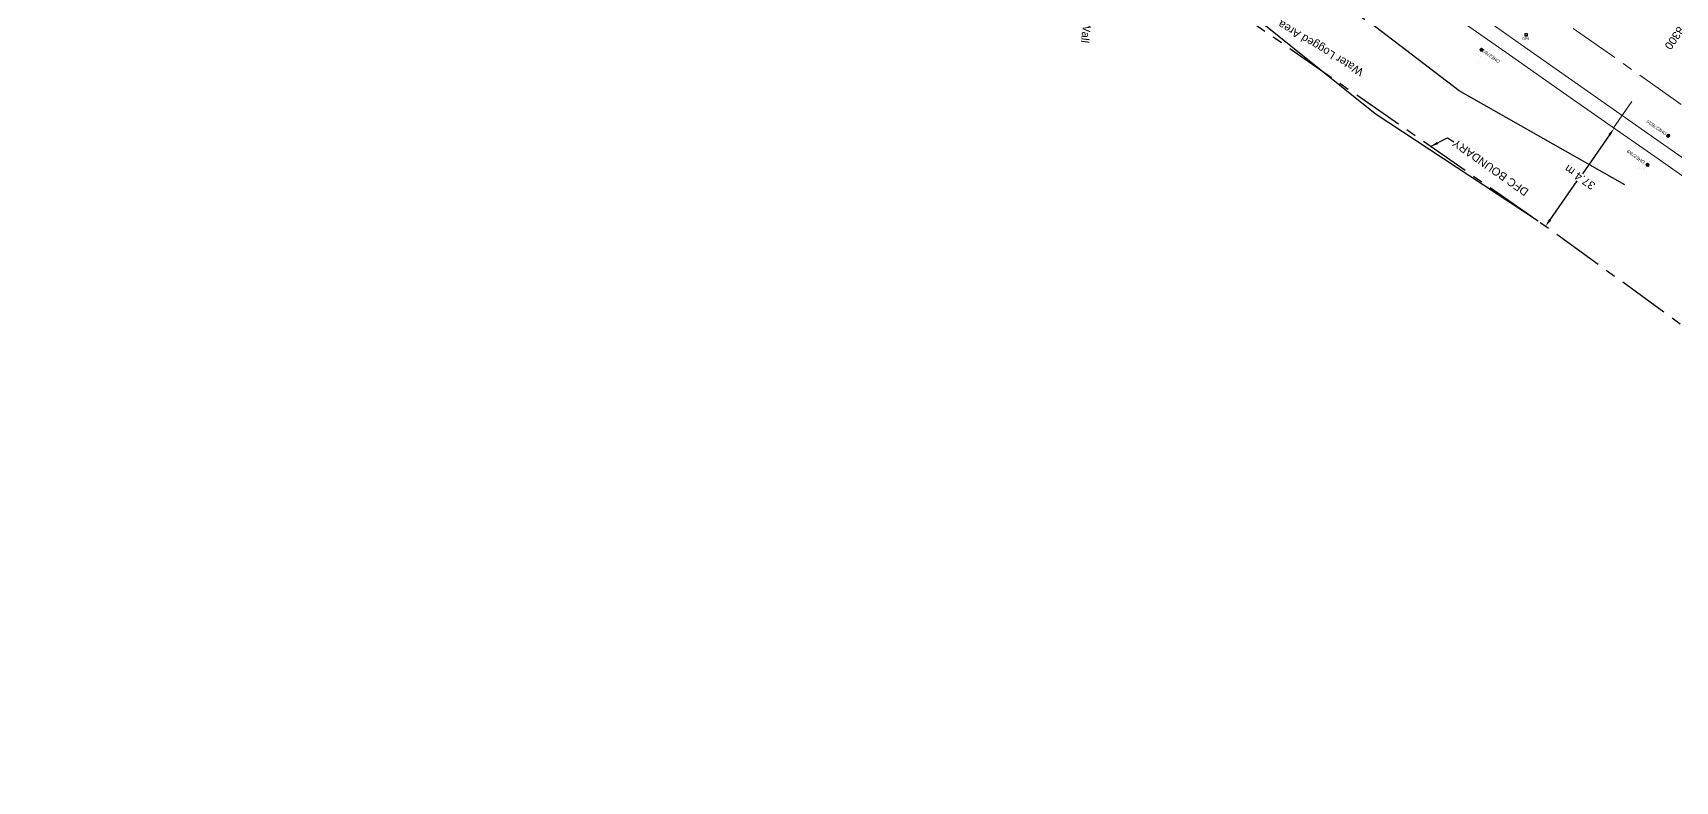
# Model space of a CAD drawing. Header units: metres. Extents: x 646303 to 662875, y 3366650 to 3378730.
# Drawn here: x 661849 to 662362, y 3366842 to 3367076 of the extents above; entities that cross this region are included whole.
import ezdxf
from ezdxf.enums import TextEntityAlignment as Align

# ---------------------------------------------------------------- set-up
doc = ezdxf.new("R2010")
doc.units = ezdxf.units.M
doc.header["$MEASUREMENT"] = 0
doc.header["$PDMODE"] = 3
doc.header["$PDSIZE"] = 0.5
doc.linetypes.add('CENTER', pattern=[50.8, 31.75, -6.35, 6.35, -6.35])
for name, color, linetype in [('DFCC Boundary', 6, 'CENTER'), ('GPS', 251, 'Continuous'), ('TOPO_TEXT', 251, 'Continuous'), ('WATER_LOGGED_AREA', 5, 'Continuous')]:
    doc.layers.add(name, color=color, linetype=linetype)
for name, color, linetype, lineweight in [('Existing Chainage', 7, 'Continuous', 0), ('Existing IR Track', 143, 'Continuous', 0), ('Existing Railway Boundary', 7, 'CENTER', 0), ('OHE MAST', 8, 'Continuous', 0), ('OHE MAST TEXT', 8, 'Continuous', 0)]:
    doc.layers.add(name, color=color, linetype=linetype, lineweight=lineweight)
doc.styles.get("Standard").update_dxf_attribs({"font": 'arial.ttf'})
doc.styles.add('street name', font='tahoma.ttf', dxfattribs={"height": 2})
doc.styles.add('Style-Arial', font='arial.ttf')
doc.dimstyles.new('DIM', dxfattribs={"dimtxt": 2.5, "dimasz": 2.5, "dimexe": 0.18, "dimexo": 0.0625, "dimgap": 0.09, "dimtad": 0, "dimtih": 1, "dimtoh": 1, "dimdec": 3, "dimzin": 0, "dimdsep": 46, "dimtxsty": 'Standard', "dimcen": 0.09, "dimadec": 0, "dimazin": 0, "dimtfac": 1, "dimtdec": 3, "dimtofl": 0, "dimtmove": 0, "dimatfit": 3, "dimfxl": 1, "dimtolj": 1, "dimtzin": 0, "dimarcsym": 0})
doc.dimstyles.new('ISO-25', dxfattribs={"dimtxt": 2.5, "dimasz": 2.5, "dimexe": 1.25, "dimexo": 0.625, "dimtad": 1, "dimtxsty": 'Standard', "dimcen": 2.5, "dimadec": 0, "dimazin": 0, "dimtfac": 1, "dimtmove": 0, "dimatfit": 3, "dimfxl": 1, "dimarcsym": 0})

# ---------------------------------------------------------------- blocks, each defined once
blk = doc.blocks.new('GPS')
at = {"const_width": 0.0279}
blk.add_lwpolyline([(0.56, -0.56), (-0.56, -0.56), (-0.56, 0.56), (0.56, 0.56)], close=True, dxfattribs=at)
blk.add_lwpolyline([(0.33, -0.33), (-0.33, -0.33), (-0.33, 0.33), (0.33, 0.33)], close=True)
at = {"style": 'street name'}
blk.add_text('GPS', height=0.868, dxfattribs=at).set_placement((-1.16, -1.69, -111.29))
blk = doc.blocks.new('OHE MAST')
h = blk.add_hatch(color=256)
edge = h.paths.add_edge_path()
edge.add_arc((0, 0), 0.514, 0, 360)
at = {"const_width": 0.01, "flags": 128}
for points in [[(1.5, 3.5), (1.5, 2), (-1.5, 2), (-1.5, 3.5)], [(0, 2), (0, 0)]]:
    blk.add_lwpolyline(points, dxfattribs=at)
blk.add_circle((0, 0), 0.514)
blk = doc.blocks.new('*D7145')
at = {"layer": 'Defpoints', "color": 0, "linetype": 'Continuous', "ltscale": 0.5, "transparency": 16777216}
for p in [(662342.41, 3367046.17), (662342.63, 3367046.01), (662320.97, 3367015.52)]:
    blk.add_point(p, dxfattribs=at)
at = {"layer": 'DFCC Boundary', "color": 0, "linetype": 'Continuous', "lineweight": -2, "ltscale": 0.5, "transparency": 16777216}
for p, q in [((662341.2, 3367043.96), (662332.71, 3367031.82)), ((662342.46, 3367046.13), (662342.78, 3367045.91)), ((662322.63, 3367017.41), (662331.14, 3367029.58)), ((662321.02, 3367015.49), (662321.34, 3367015.26))]:
    blk.add_line(p, q, dxfattribs=at)
at = {"layer": 'DFCC Boundary', "color": 0, "linetype": 'Continuous', "ltscale": 0.5, "transparency": 16777216}
for points in [[(662340.86, 3367044.2), (662341.54, 3367043.72), (662342.63, 3367046.01)], [(662322.29, 3367017.65), (662322.97, 3367017.17), (662321.2, 3367015.36)]]:
    blk.add_solid(points, dxfattribs=at)
at = {"layer": 'DFCC Boundary', "color": 0, "linetype": 'Continuous', "ltscale": 0.5, "transparency": 16777216, "insert": (662331.93, 3367030.7), "char_height": 2.5, "attachment_point": 5, "rotation": 145}
blk.add_mtext('\\A1;37.4 m', dxfattribs=at)

msp = doc.modelspace()

# ---------------------------------------------------------------- linework, layer by layer
at = {"layer": 'DFCC Boundary', "ltscale": 0.5, "flags": 128}
msp.add_lwpolyline([(662565.6431, 3366842.0459), (662548.217, 3366854.2838), (662532.9064, 3366864.9999), (662517.5595, 3366875.7415), (662503.9915, 3366885.2805), (662490.4749, 3366894.7833), (662474.3945, 3366906.0736), (662458.24, 3366917.4159), (662441.4584, 3366929.1606), (662424.5366, 3366941.0035), (662407.7649, 3366952.7786), (662401.9048, 3366956.8928), (662320.9687, 3367015.5234), (662173.0911, 3367118.297), (662018.0169, 3367217.942), (662022.9408, 3367225.2355), (661945.6773, 3367280.5926), (661744.5178, 3367412.7853), (661728.4159, 3367389.8783), (661409.5023, 3367613.7762), (661431.3001, 3367645.1669), (661427.7408, 3367647.6718), (661418.8583, 3367653.9104), (661409.9095, 3367660.1956), (661395.2505, 3367670.5394), (661384.8196, 3367677.9127), (661375.1078, 3367684.7268), (661367.5374, 3367690.0517), (661358.0886, 3367696.6907), (661348.6239, 3367703.3322), (661344.5162, 3367706.2202), (661344.9668, 3367706.8618), (661335.3627, 3367713.6144), (661327.3851, 3367719.2077), (661318.2791, 3367725.5812), (661309.8813, 3367731.4842), (661284.4315, 3367749.4044), (661267.3402, 3367761.4491), (661243.4783, 3367778.4888), (661216.7453, 3367741.0546), (661213.241, 3367743.5572), (661195.5836, 3367756.6071), (661177.9702, 3367769.626), (661156.4467, 3367785.8356), (661148.0607, 3367792.1995), (661133.6905, 3367803.0041), (661119.5191, 3367813.6733), (661105.6946, 3367823.9215), (661093.9054, 3367832.6241), (661077.5228, 3367844.5054), (661061.2799, 3367856.285), (661045.32, 3367867.5775), (661029.0726, 3367879.0734), (661013.2584, 3367890.1762), (660997.2782, 3367901.3956), (660980.9788, 3367912.8451), (660964.6327, 3367924.3276), (660947.3461, 3367936.4864), (660930.1333, 3367948.5934), (660912.5707, 3367960.9093), (660894.9306, 3367973.2796), (660877.6422, 3367985.4277), (660860.2634, 3367997.6393), (660842.9781, 3368009.8166), (660825.4983, 3368022.131), (660811.339, 3368032.2028), (660797.4119, 3368042.1094), (660782.5128, 3368052.5993), (660767.4808, 3368063.1827), (660751.0012, 3368074.7254), (660734.3125, 3368086.4147), (660719.3275, 3368096.9585), (660704.3795, 3368107.4761), (660688.7093, 3368118.477), (660672.9397, 3368129.5475), (660655.797, 3368141.5941), (660638.5652, 3368153.7032), (660622.8618, 3368164.7374), (660607.1396, 3368175.7847), (660591.9852, 3368186.3839), (660576.7315, 3368197.0526), (660560.3095, 3368208.6108), (660544.116, 3368220.0082), (660528.3397, 3368231.0748), (660512.5414, 3368242.1568), (660497.4509, 3368252.7533), (660482.4222, 3368263.3065), (660466.968, 3368274.1704), (660451.6169, 3368284.9618), (660435.5277, 3368296.2674), (660419.4587, 3368307.5588), (660403.2343, 3368318.9753), (660387.0692, 3368330.3501), (660371.9016, 3368340.9863), (660362.0092, 3368347.9233), (660341.7308, 3368362.192), (660326.8725, 3368372.6492), (660312.0627, 3368383.0453), (660297.0115, 3368393.6109), (660281.2321, 3368404.7091), (660265.4328, 3368415.8212), (660253.8818, 3368423.9326), (660242.0763, 3368432.2231), (660226.6332, 3368443.1155), (660211.0272, 3368454.1226), (660195.2302, 3368465.2236), (660179.3654, 3368476.3723), (660162.5154, 3368488.1794), (660145.4635, 3368500.1281), (660129.3603, 3368511.4565), (660113.1961, 3368522.8278), (660097.2382, 3368534.0507), (660081.2523, 3368545.2932), (660064.458, 3368557.1251), (660047.7677, 3368568.8837), (660032.4691, 3368579.6352), (660017.2758, 3368590.3126), (660000.1632, 3368602.3052), (659983.0731, 3368614.282), (659967.2319, 3368625.4031), (659951.3427, 3368636.5582), (659932.0647, 3368650.1756), (659913.1258, 3368663.5536), (659898.2493, 3368674.0163), (659881.7667, 3368685.6055), (659866.0047, 3368696.7435), (659850.3373, 3368707.8146), (659834.6333, 3368718.8575), (659818.6461, 3368730.0995), (659804.3398, 3368740.181), (659789.9481, 3368750.3227), (659772.9194, 3368762.3136), (659755.8766, 3368774.3145), (659741.0752, 3368784.7603), (659726.3396, 3368795.1596), (659712.011, 3368805.2432), (659697.6029, 3368815.3827), (659684.3535, 3368824.7302), (659671.1528, 3368834.0432), (659654.2885, 3368845.8933), (659636.8714, 3368858.1319), (659622.1467, 3368868.7872), (659608.2832, 3368878.8192), (659592.7424, 3368889.7844), (659576.9096, 3368900.9551), (659562.5868, 3368911.0537), (659553.5917, 3368917.3959), (659534.7433, 3368930.6917), (659521.2685, 3368940.2021), (659508.0292, 3368949.5538), (659494.8098, 3368958.8914), (659481.3273, 3368968.4018), (659467.9498, 3368977.8382), (659454.4923, 3368987.2582), (659440.7837, 3368996.854), (659425.5597, 3369007.614), (659410.0492, 3369018.5753), (659397.5675, 3369027.3641), (659384.5623, 3369036.5214), (659370.5054, 3369046.4276), (659356.4132, 3369056.3585), (659342.3201, 3369066.3092), (659331.8447, 3369073.7055), (659314.7098, 3369085.825), (659301.2296, 3369095.3614), (659287.1805, 3369105.2924), (659273.0852, 3369115.2561), (659259.8762, 3369124.5882), (659246.575, 3369133.9855), (659233.3676, 3369143.319), (659220.1207, 3369152.6803), (659206.3404, 3369162.3938), (659192.4106, 3369172.2127), (659178.3672, 3369182.1367), (659164.3785, 3369192.022), (659162.9385, 3369193.0388), (659183.6795, 3369222.4635), (659172.119, 3369230.6258), (659159.1298, 3369239.7969), (659148.6068, 3369247.2055), (659138.0069, 3369254.6684), (659119.1994, 3369267.9214), (659100.365, 3369281.1933), (659085.533, 3369291.6533), (659070.676, 3369302.1309), (659061.4534, 3369308.6334), (659052.1019, 3369315.2268), (659038.8969, 3369324.5617), (659025.7603, 3369333.8483), (659012.2746, 3369343.3047), (659000.2935, 3369351.7058), (658985.7542, 3369361.9126), (658972.701, 3369371.0824), (658959.9309, 3369380.1093), (658947.2513, 3369389.0721), (658932.3759, 3369399.5827), (658921.8345, 3369407.031), (658905.9406, 3369418.2511), (658894.3687, 3369426.4196), (658881.1048, 3369435.7663), (658867.8714, 3369445.0915), (658853.3089, 3369455.3761), (658838.9326, 3369465.5292), (658823.5657, 3369476.1988), (658807.8953, 3369487.0791), (658792.9935, 3369497.6726), (658789.1301, 3369500.4191), (658764.5252, 3369517.7675), (658750.6615, 3369527.5465), (658735.8772, 3369537.9899), (658721.0329, 3369548.4756), (658706.8044, 3369558.4963), (658692.4812, 3369568.5836), (658679.0099, 3369578.0951), (658665.5152, 3369587.6232), (658651.2818, 3369597.6569), (658636.9905, 3369607.7316), (658622.1701, 3369618.1873), (658607.4224, 3369628.5918), (658593.6263, 3369638.3112), (658579.8399, 3369648.0238), (658566.1309, 3369657.6871), (658552.3621, 3369667.3926), (658537.8692, 3369677.626), (658523.3279, 3369687.8934), (658509.6438, 3369697.5459), (658495.8531, 3369707.2734), (658481.9269, 3369717.1048), (658467.9459, 3369726.9748), (658454.4251, 3369736.5125), (658440.9599, 3369746.011), (658427.1565, 3369755.7285), (658413.3787, 3369765.428), (658398.646, 3369775.8103), (658383.9067, 3369786.1972), (658371.4552, 3369794.9743), (658359.0483, 3369803.72), (658345.546, 3369813.2195), (658332.0048, 3369822.7464), (658318.5168, 3369832.2514), (658305.0219, 3369841.7615), (658291.2617, 3369851.4373), (658277.4987, 3369861.115), (658264.1625, 3369870.4871), (658250.7424, 3369879.918), (658237.5823, 3369889.1736), (658224.3865, 3369898.4543), (658209.4318, 3369909.0033), (658194.5636, 3369919.4914), (658180.151, 3369929.6325), (658165.7287, 3369939.7804), (658156.9292, 3369945.9856), (658133.9487, 3369962.1448), (658109.9616, 3369979.0407), (658086.1386, 3369995.8212), (658069.4823, 3370007.553), (658052.6981, 3370019.3752), (658033.9581, 3370032.6043), (658015.0826, 3370045.9289), (657994.939, 3370060.1316), (657974.6985, 3370074.4026), (657960.2252, 3370084.5842), (657945.643, 3370094.8424), (657928.629, 3370106.7917), (657911.5911, 3370118.7415), (657890.9691, 3370133.2895), (657870.7134, 3370147.5792), (657850.3966, 3370161.8284), (657830.1146, 3370176.0529), (657812.1714, 3370188.7253), (657794.2418, 3370201.388), (657775.9501, 3370214.2546), (657757.6685, 3370227.1142), (657736.4935, 3370242.019), (657715.8063, 3370256.5806), (657697.09, 3370269.7238), (657676.8418, 3370283.9453), (657670.0518, 3370288.7482), (657661.5164, 3370294.7857), (657642.367, 3370308.2307), (657623.1765, 3370321.7045), (657605.0199, 3370334.4839), (657586.8248, 3370347.2905), (657568.2781, 3370360.3555), (657549.69, 3370373.4497), (657534.1551, 3370384.3835), (657518.595, 3370395.335), (657503.5822, 3370405.9238), (657488.6113, 3370416.483), (657477.4694, 3370424.3177), (657456.7199, 3370394.899), (657452.1854, 3370398.0875), (657436.4649, 3370409.1418), (657420.2829, 3370420.542), (657404.1975, 3370431.8742), (657387.5582, 3370443.5761), (657370.8643, 3370455.3165), (657356.3586, 3370465.5498), (657342.0257, 3370475.6612), (657334.1018, 3370481.2282), (657342.1648, 3370492.6732), (657327.3432, 3370503.0861), (657304.5869, 3370519.0736), (657286.4992, 3370531.7939), (657268.5013, 3370544.451), (657251.4778, 3370556.4153), (657234.5183, 3370568.3346), (657219.7856, 3370578.7204), (657205.1604, 3370589.0304), (657189.9505, 3370599.7163), (657174.7446, 3370610.3994), (657157.229, 3370622.7139), (657139.8436, 3370634.9368), (657122.2775, 3370647.282), (657104.8724, 3370659.514), (657088.6726, 3370670.9041), (657072.3463, 3370682.3832), (657052.4463, 3370696.3561), (657032.2468, 3370710.5392), (657017.2111, 3370721.1335), (657002.3465, 3370731.6074), (656985.5169, 3370743.3847), (656968.6279, 3370755.2036), (656952.6202, 3370766.4469), (656936.5129, 3370777.7603), (656917.7376, 3370790.961), (656898.7021, 3370804.3447), (656880.5471, 3370817.1216), (656862.3859, 3370829.9029), (656845.3825, 3370841.8619), (656828.6857, 3370853.6052), (656810.2968, 3370866.5434), (656792.0928, 3370879.3517), (656770.106, 3370894.8035), (656748.097, 3370910.271), (656728.4902, 3370924.0664), (656709.0221, 3370937.7643), (656692.8289, 3370949.1481), (656676.4723, 3370960.6469), (656657.4402, 3370974.0598), (656638.281, 3370987.5622), (656621.3401, 3370999.4861), (656604.5392, 3371011.3113), (656585.7485, 3371024.5046), (656566.9099, 3371037.7317), (656537.298, 3371058.585), (656532.701, 3371052.0376), (656368.7794, 3371159.4659), (656280.7288, 3371198.5806), (656189.7218, 3371230.5142), (656096.9021, 3371265.9123), (656004.8733, 3371310.8246), (655917.3616, 3371369.3401), (655838.0052, 3371438.656), (655768.8371, 3371518.5854), (655712.6719, 3371608.6179), (655647.9895, 3371736.3311)], dxfattribs=at)
at = {"layer": 'Existing Chainage', "color": 0, "linetype": 'Continuous', "lineweight": 13, "flags": 128}
msp.add_lwpolyline([(662348.1379, 3367054.3641), (662342.406, 3367046.1698)], dxfattribs=at)
at = {"layer": 'Existing IR Track', "flags": 128}
for points in [[(662296.6899, 3367084.0319), (662312.6648, 3367072.803), (662328.3973, 3367061.7446), (662343.3611, 3367051.2529), (662357.0478, 3367041.6568), (662375.1926, 3367028.9197)], [(662294.1183, 3367079.9474), (662309.9163, 3367068.8966), (662325.7656, 3367057.8098), (662340.6487, 3367047.3991), (662355.3207, 3367037.136), (662372.5097, 3367025.0967)]]:
    msp.add_lwpolyline(points, dxfattribs=at)
at = {"layer": 'Existing Railway Boundary', "ltscale": 0.5, "flags": 128}
msp.add_lwpolyline([(661261.7916, 3367825.2642), (661281.9673, 3367853.5492), (661519.2212, 3367686.6915), (661517.7393, 3367684.5844), (661729.3129, 3367535.7068), (661750.7414, 3367567.33), (661814.6324, 3367522.9577), (661775.683, 3367466.875), (662571.8498, 3366907.0218), (662566.349, 3366899.4337)], dxfattribs=at)
at = {"layer": 'WATER_LOGGED_AREA', "linetype": 'Continuous'}
for points in [[(662345.986, 3367028.295, 265.997), (662294.224, 3367057.679, 265.292), (662268.237, 3367077.628, 265.474), (662206.9497, 3367119.2716, 266.1779)], [(662206.352, 3367100.169, 266.786), (662268.013, 3367050.621, 266.049), (662318.954, 3367017.134, 265.864)]]:
    msp.add_polyline3d(points, dxfattribs=at)

# ---------------------------------------------------------------- block references
at = {"layer": 'GPS'}
msp.add_blockref('GPS', (662315.141, 3367075.235, 269.653), dxfattribs=at)
at = {"layer": 'OHE MAST', "color": 2, "rotation": 143.3908318566117}
for p in [(662301.215, 3367070.504), (662359.536, 3367043.675), (662359.536, 3367043.675), (662353.067, 3367034.563), (662353.067, 3367034.563)]:
    msp.add_blockref('OHE MAST', p, dxfattribs=at)

# ---------------------------------------------------------------- texts
at = {"layer": 'DFCC Boundary', "linetype": 'Continuous', "ltscale": 5}
msp.add_text('DFC BOUNDARY', height=2.5, rotation=144.815395, dxfattribs=at).set_placement((662292.6172, 3367041.7572), align=Align.MIDDLE_RIGHT)
at = {"layer": 'Existing Chainage', "color": 0, "linetype": 'Continuous', "lineweight": 0, "insert": (662359.2602, 3367070.9914), "char_height": 2.5, "attachment_point": 6, "rotation": 235.027125, "line_spacing_factor": 0.6, "style": 'Style-Arial'}
msp.add_mtext('CH: 278300', dxfattribs=at)
at = {"layer": 'OHE MAST TEXT'}
for s, p in [('OHE278/11', (662303.8261, 3367068.7503)), ('OHE278/10', (662355.8847, 3367046.2113)), ('OHE278/9', (662349.4157, 3367037.0993))]:
    msp.add_text(s, height=1, rotation=145, dxfattribs=at).set_placement(p, align=Align.MIDDLE_CENTER)
at = {"layer": 'TOPO_TEXT'}
msp.add_text('Compound Wall', height=2.5, rotation=262.933819, dxfattribs=at).set_placement((662179.1249, 3367097.4779))
at = {"layer": 'TOPO_TEXT', "color": 5}
msp.add_text('Water Logged Area', height=2.5, rotation=149.086567, dxfattribs=at).set_placement((662264.6081, 3367064.2731))

# ---------------------------------------------------------------- dimensions: what is measured, and where the dimension line sits
at = {"layer": 'DFCC Boundary', "linetype": 'Continuous', "ltscale": 0.5}
dim = msp.add_linear_dim(base=(662342.6346, 3367046.0099), p1=(662320.9687, 3367015.5234), p2=(662342.406, 3367046.1698), angle=55.027135, dimstyle='DIM', override={"dimdec": 1, "dimpost": ' m'}, dxfattribs=at)
dim.commit()
dim.dimension.update_dxf_attribs({"geometry": '*D7145', "text_midpoint": (662331.927, 3367030.7024), "dimtype": 129, "text_rotation": 145})

# ---------------------------------------------------------------- leaders
at = {"layer": 'DFCC Boundary', "linetype": 'Continuous', "lineweight": 0, "ltscale": 5}
msp.add_leader([(662285.329, 3367040.2927, -265.9565), (662290.5496, 3367043.0006, -265.9565), (662292.6162, 3367041.7558, -265.9565)], dimstyle='ISO-25', override={"dimtxt": 3, "dimtad": 0, "dimdec": 3, "dimzin": 2, "dimtdec": 3}, dxfattribs=at)

doc.saveas('drawing.dxf')
